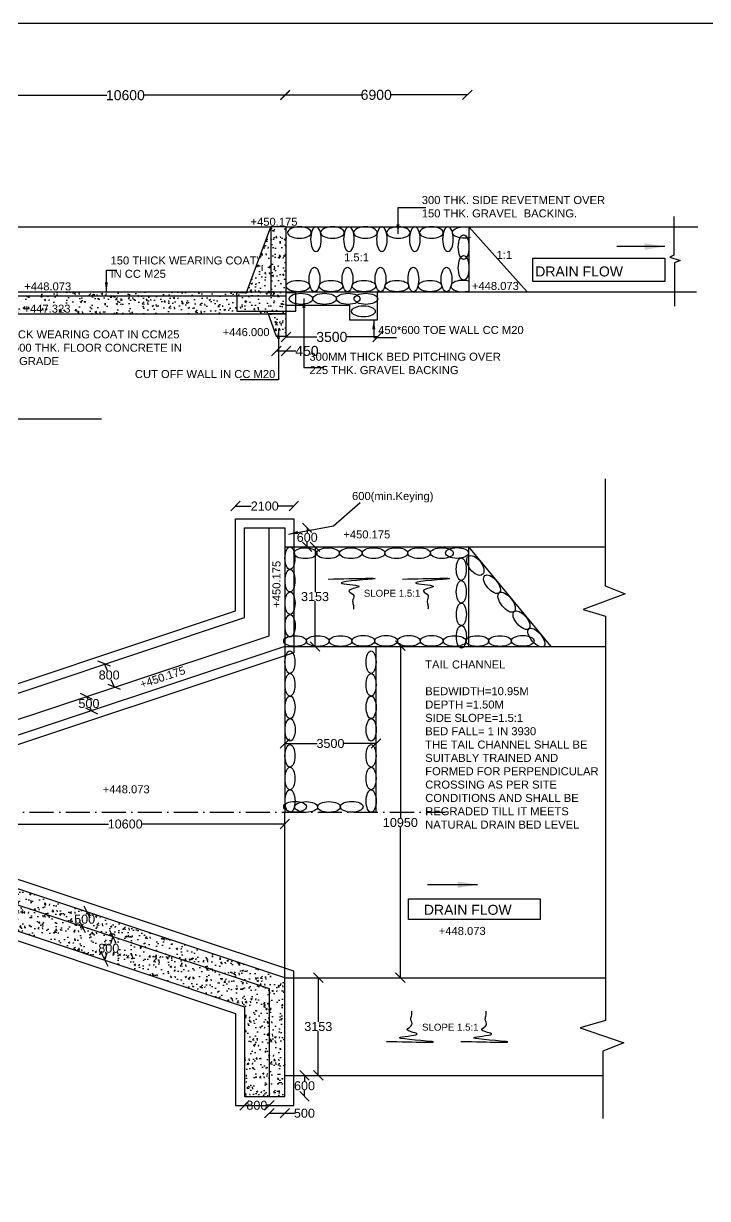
# Model space of a CAD drawing. Header units: millimetres. Extents: x 5124 to 6568637, y 2311 to 91879094.
# Drawn here: x 3760704 to 3767539, y 45943884 to 45955627 of the extents above; entities that cross this region are included whole.
import ezdxf

# ---------------------------------------------------------------- set-up
doc = ezdxf.new("R2010")
doc.units = ezdxf.units.MM
doc.header["$MEASUREMENT"] = 0
doc.linetypes.add('ACAD_ISO10W100', pattern=[18, 12, -3, 0, -3])
for name, color, linetype in [('DIMENSION', 7, 'Continuous'), ('DRAWING', 7, 'Continuous'), ('TEXT', 7, 'Continuous')]:
    doc.layers.add(name, color=color, linetype=linetype)
doc.styles.get("Standard").update_dxf_attribs({"font": 'arial.ttf', "height": 90})
doc.dimstyles.get("Standard").update_dxf_attribs({"dimtxt": 200, "dimasz": 110, "dimexe": 0.18, "dimexo": 0.0625, "dimgap": 0.09, "dimtad": 0, "dimtih": 1, "dimtoh": 1, "dimdec": 0, "dimzin": 0, "dimdsep": 46, "dimtxsty": 'Standard', "dimblk": 'OBLIQUE', "dimcen": 0.09, "dimse1": 1, "dimse2": 1, "dimadec": 0, "dimazin": 0, "dimtfac": 1, "dimtdec": 0, "dimtofl": 0, "dimtmove": 0, "dimatfit": 3, "dimfxl": 1, "dimtolj": 1, "dimtzin": 0, "dimarcsym": 0})
pattern_1 = [(50, (0, 0), (179.31504565, -15.68803375), [18.75, -206.25]), (355, (0, 0), (-34.6878334, 188.0480334), [15, -165]), (100.4514, (14.94, -1.3), (144.6273454, 172.3598855), [15.9350475, -175.285528]), (46.1842, (0, 50), (266.8102622, -41.3797536), [28.125, -309.375]), (96.6356, (22.23, 46.55), (233.6656764, 243.5294677), [23.902572, -262.92825]), (351.1842, (0, 50), (233.6654863, 243.5296502), [22.5, -247.5]), (21, (25, 37.5), (149.22676303, -100.65472267), [18.75, -206.25]), (326, (25, 37.5), (60.828833, 181.28751126), [15, -165]), (71.4514, (37.44, 29.11), (210.05565715, 80.6326242), [15.9350475, -175.285528]), (37.5, (0, 0), (3.03996383, 83.22346346), [0, -163, 0, -167.5, 0, -165.625]), (7.5, (0, 0), (65.76738436, 98.60292797), [0, -95.5, 0, -159.25, 0, -63.125]), (327.5, (-55.75, 0), (133.45560904, -5.63871793), [0, -62.5, 0, -195, 0, -258.75]), (317.5, (-80.75, 0), (145.79654234, 25.02624558), [0, -81.25, 0, -129.5, 0, -183.75])]

# ---------------------------------------------------------------- blocks, each defined once
blk = doc.blocks.new('_Oblique')
at = {"color": 0, "linetype": 'ByBlock', "lineweight": -2}
blk.add_line((-0.5, -0.5), (0.5, 0.5), dxfattribs=at)
blk = doc.blocks.new('*D165')
at = {"layer": 'Defpoints', "color": 0, "linetype": 'Continuous', "transparency": 16777216}
for p in [(3760124, 45954910), (3763319, 45954910), (3763319, 45954910)]:
    blk.add_point(p, dxfattribs=at)
at = {"layer": 'DIMENSION', "color": 0, "linetype": 'Continuous', "lineweight": -2, "transparency": 16777216}
for p, q in [((3760124, 45954910), (3761538, 45954910)), ((3763319, 45954910), (3761905, 45954910))]:
    blk.add_line(p, q, dxfattribs=at)
at = {"layer": 'DIMENSION', "color": 0, "linetype": 'Continuous', "lineweight": -2, "transparency": 16777216, "xscale": 95, "yscale": 95, "zscale": 95, "rotation": 180}
blk.add_blockref('_Oblique', (3760124, 45954910), dxfattribs=at)
at = {"layer": 'DIMENSION', "color": 0, "linetype": 'Continuous', "lineweight": -2, "transparency": 16777216, "xscale": 95, "yscale": 95, "zscale": 95}
blk.add_blockref('_Oblique', (3763319, 45954910), dxfattribs=at)
at = {"layer": 'DIMENSION', "color": 0, "linetype": 'Continuous', "transparency": 16777216, "insert": (3761722, 45954910), "char_height": 100, "attachment_point": 5}
blk.add_mtext('\\A1;10600', dxfattribs=at)
blk = doc.blocks.new('*D166')
at = {"layer": 'Defpoints', "color": 0, "linetype": 'Continuous', "transparency": 16777216}
for p in [(3765139, 45954916.5), (3765139, 45954913.5), (3763319, 45954910)]:
    blk.add_point(p, dxfattribs=at)
at = {"layer": 'DIMENSION', "color": 0, "linetype": 'Continuous', "lineweight": -2, "transparency": 16777216}
for p, q in [((3763319, 45954913.5), (3764079.489809, 45954913.5)), ((3765139, 45954913.5), (3764378.510191, 45954913.5))]:
    blk.add_line(p, q, dxfattribs=at)
at = {"layer": 'DIMENSION', "color": 0, "linetype": 'Continuous', "lineweight": -2, "transparency": 16777216, "xscale": 95, "yscale": 95, "zscale": 95, "rotation": 180}
blk.add_blockref('_Oblique', (3763319, 45954913.5), dxfattribs=at)
at = {"layer": 'DIMENSION', "color": 0, "linetype": 'Continuous', "lineweight": -2, "transparency": 16777216, "xscale": 95, "yscale": 95, "zscale": 95}
blk.add_blockref('_Oblique', (3765139, 45954913.5), dxfattribs=at)
at = {"layer": 'DIMENSION', "color": 0, "linetype": 'Continuous', "transparency": 16777216, "insert": (3764229, 45954913.5), "char_height": 100, "attachment_point": 5}
blk.add_mtext('\\A1;6900', dxfattribs=at)
blk = doc.blocks.new('*D184')
at = {"layer": 'Defpoints', "color": 0, "linetype": 'Continuous', "transparency": 16777216}
for p in [(3763230, 45952502), (3763328, 45952502), (3763328, 45952354)]:
    blk.add_point(p, dxfattribs=at)
at = {"layer": 'DIMENSION', "color": 0, "linetype": 'Continuous', "lineweight": -2, "transparency": 16777216}
for p, q in [((3763230, 45952354), (3763328, 45952354)), ((3763328, 45952354), (3763424, 45952354))]:
    blk.add_line(p, q, dxfattribs=at)
at = {"layer": 'DIMENSION', "color": 0, "linetype": 'Continuous', "lineweight": -2, "transparency": 16777216, "xscale": 95, "yscale": 95, "zscale": 95, "rotation": 180}
blk.add_blockref('_Oblique', (3763230, 45952354), dxfattribs=at)
at = {"layer": 'DIMENSION', "color": 0, "linetype": 'Continuous', "lineweight": -2, "transparency": 16777216, "xscale": 95, "yscale": 95, "zscale": 95}
blk.add_blockref('_Oblique', (3763328, 45952354), dxfattribs=at)
at = {"layer": 'DIMENSION', "color": 0, "linetype": 'Continuous', "transparency": 16777216, "insert": (3763536, 45952354), "char_height": 100, "attachment_point": 5}
blk.add_mtext('\\A1;450', dxfattribs=at)
blk = doc.blocks.new('*D185')
at = {"layer": 'Defpoints', "color": 0, "linetype": 'Continuous', "transparency": 16777216}
for p in [(3764242, 45952664), (3763328, 45952502), (3764242, 45952494)]:
    blk.add_point(p, dxfattribs=at)
at = {"layer": 'DIMENSION', "color": 0, "linetype": 'Continuous', "lineweight": -2, "transparency": 16777216}
for p, q in [((3763328, 45952494), (3763636, 45952494)), ((3764242, 45952494), (3763934, 45952494))]:
    blk.add_line(p, q, dxfattribs=at)
at = {"layer": 'DIMENSION', "color": 0, "linetype": 'Continuous', "lineweight": -2, "transparency": 16777216, "xscale": 95, "yscale": 95, "zscale": 95, "rotation": 180}
blk.add_blockref('_Oblique', (3763328, 45952494), dxfattribs=at)
at = {"layer": 'DIMENSION', "color": 0, "linetype": 'Continuous', "lineweight": -2, "transparency": 16777216, "xscale": 95, "yscale": 95, "zscale": 95}
blk.add_blockref('_Oblique', (3764242, 45952494), dxfattribs=at)
at = {"layer": 'DIMENSION', "color": 0, "linetype": 'Continuous', "transparency": 16777216, "insert": (3763785, 45952494), "char_height": 100, "attachment_point": 5}
blk.add_mtext('\\A1;3500', dxfattribs=at)
blk = doc.blocks.new('*D235')
at = {"layer": 'Defpoints', "color": 0, "linetype": 'Continuous', "transparency": 16777216}
for p in [(3761327, 45946751), (3761339, 45946747), (3761279, 45946607)]:
    blk.add_point(p, dxfattribs=at)
at = {"layer": 'DIMENSION', "color": 0, "linetype": 'Continuous', "lineweight": -2, "transparency": 16777216}
for p, q in [((3761339, 45946747), (3761330, 45946721)), ((3761291, 45946603), (3761300, 45946629))]:
    blk.add_line(p, q, dxfattribs=at)
at = {"layer": 'DIMENSION', "color": 0, "linetype": 'Continuous', "lineweight": -2, "transparency": 16777216, "xscale": 95, "yscale": 95, "zscale": 95}
for p, rotation in [((3761339, 45946747), 71.61350653297579), ((3761291, 45946603), 251.6135065329758)]:
    blk.add_blockref('_Oblique', p, dxfattribs=dict(at, rotation=rotation))
at = {"layer": 'DIMENSION', "color": 0, "linetype": 'Continuous', "transparency": 16777216, "insert": (3761315, 45946675), "char_height": 90, "attachment_point": 5}
blk.add_mtext('\\A1;500', dxfattribs=at)
blk = doc.blocks.new('*D236')
at = {"layer": 'Defpoints', "color": 0, "linetype": 'Continuous', "transparency": 16777216}
for p in [(3761505, 45946532), (3761426, 45946296), (3761517, 45946265)]:
    blk.add_point(p, dxfattribs=at)
at = {"layer": 'DIMENSION', "color": 0, "linetype": 'Continuous', "lineweight": -2, "transparency": 16777216}
for p, q in [((3761596, 45946502), (3761572, 45946430)), ((3761517, 45946265), (3761541, 45946338))]:
    blk.add_line(p, q, dxfattribs=at)
at = {"layer": 'DIMENSION', "color": 0, "linetype": 'Continuous', "lineweight": -2, "transparency": 16777216, "xscale": 95, "yscale": 95, "zscale": 95}
for p, rotation in [((3761596, 45946502), 71.53005070517976), ((3761517, 45946265), 251.5300507051797)]:
    blk.add_blockref('_Oblique', p, dxfattribs=dict(at, rotation=rotation))
at = {"layer": 'DIMENSION', "color": 0, "linetype": 'Continuous', "transparency": 16777216, "insert": (3761556, 45946384), "char_height": 90, "attachment_point": 5}
blk.add_mtext('\\A1;800', dxfattribs=at)
blk = doc.blocks.new('*D237')
at = {"layer": 'Defpoints', "color": 0, "linetype": 'Continuous', "transparency": 16777216}
for p in [(3763316, 45945114), (3763512, 45945114), (3763316, 45944905)]:
    blk.add_point(p, dxfattribs=at)
at = {"layer": 'DIMENSION', "color": 0, "linetype": 'Continuous', "lineweight": -2, "transparency": 16777216}
for p, q in [((3763512, 45945114), (3763512, 45945056)), ((3763512, 45944905), (3763512, 45944963))]:
    blk.add_line(p, q, dxfattribs=at)
at = {"layer": 'DIMENSION', "color": 0, "linetype": 'Continuous', "lineweight": -2, "transparency": 16777216, "xscale": 95, "yscale": 95, "zscale": 95}
for p, rotation in [((3763512, 45945114), 90), ((3763512, 45944905), 270)]:
    blk.add_blockref('_Oblique', p, dxfattribs=dict(at, rotation=rotation))
at = {"layer": 'DIMENSION', "color": 0, "linetype": 'Continuous', "transparency": 16777216, "insert": (3763512, 45945010), "char_height": 90, "attachment_point": 5}
blk.add_mtext('\\A1;600', dxfattribs=at)
blk = doc.blocks.new('*D238')
at = {"layer": 'Defpoints', "color": 0, "linetype": 'Continuous', "transparency": 16777216}
for p in [(3762913, 45944905), (3763160, 45944905), (3763160, 45944815)]:
    blk.add_point(p, dxfattribs=at)
at = {"layer": 'DIMENSION', "color": 0, "linetype": 'Continuous', "lineweight": -2, "transparency": 16777216}
for p, q in [((3762913, 45944815), (3762937, 45944815)), ((3763160, 45944815), (3763136, 45944815))]:
    blk.add_line(p, q, dxfattribs=at)
at = {"layer": 'DIMENSION', "color": 0, "linetype": 'Continuous', "lineweight": -2, "transparency": 16777216, "xscale": 95, "yscale": 95, "zscale": 95, "rotation": 180}
blk.add_blockref('_Oblique', (3762913, 45944815), dxfattribs=at)
at = {"layer": 'DIMENSION', "color": 0, "linetype": 'Continuous', "lineweight": -2, "transparency": 16777216, "xscale": 95, "yscale": 95, "zscale": 95}
blk.add_blockref('_Oblique', (3763160, 45944815), dxfattribs=at)
at = {"layer": 'DIMENSION', "color": 0, "linetype": 'Continuous', "transparency": 16777216, "insert": (3763036, 45944815), "char_height": 90, "attachment_point": 5}
blk.add_mtext('\\A1;800', dxfattribs=at)
blk = doc.blocks.new('*D239')
at = {"layer": 'Defpoints', "color": 0, "linetype": 'Continuous', "transparency": 16777216}
for p in [(3763160, 45944905), (3763316, 45944905), (3763316, 45944736)]:
    blk.add_point(p, dxfattribs=at)
at = {"layer": 'DIMENSION', "color": 0, "linetype": 'Continuous', "lineweight": -2, "transparency": 16777216}
for p, q in [((3763160, 45944736), (3763316, 45944736)), ((3763316, 45944736), (3763412, 45944736))]:
    blk.add_line(p, q, dxfattribs=at)
at = {"layer": 'DIMENSION', "color": 0, "linetype": 'Continuous', "lineweight": -2, "transparency": 16777216, "xscale": 95, "yscale": 95, "zscale": 95, "rotation": 180}
blk.add_blockref('_Oblique', (3763160, 45944736), dxfattribs=at)
at = {"layer": 'DIMENSION', "color": 0, "linetype": 'Continuous', "lineweight": -2, "transparency": 16777216, "xscale": 95, "yscale": 95, "zscale": 95}
blk.add_blockref('_Oblique', (3763316, 45944736), dxfattribs=at)
at = {"layer": 'DIMENSION', "color": 0, "linetype": 'Continuous', "transparency": 16777216, "insert": (3763511, 45944736), "char_height": 90, "attachment_point": 5}
blk.add_mtext('\\A1;500', dxfattribs=at)
blk = doc.blocks.new('*D240')
at = {"layer": 'Defpoints', "color": 0, "linetype": 'Continuous', "transparency": 16777216}
for p in [(3763650, 45946090), (3763650, 45946090), (3763650, 45945114)]:
    blk.add_point(p, dxfattribs=at)
at = {"layer": 'DIMENSION', "color": 0, "linetype": 'Continuous', "lineweight": -2, "transparency": 16777216}
for p, q in [((3763650, 45946090), (3763650, 45945648)), ((3763650, 45945114), (3763650, 45945556))]:
    blk.add_line(p, q, dxfattribs=at)
at = {"layer": 'DIMENSION', "color": 0, "linetype": 'Continuous', "lineweight": -2, "transparency": 16777216, "xscale": 95, "yscale": 95, "zscale": 95}
for p, rotation in [((3763650, 45946090), 90), ((3763650, 45945114), 270)]:
    blk.add_blockref('_Oblique', p, dxfattribs=dict(at, rotation=rotation))
at = {"layer": 'DIMENSION', "color": 0, "linetype": 'Continuous', "transparency": 16777216, "insert": (3763650, 45945602), "char_height": 90, "attachment_point": 5}
blk.add_mtext('\\A1;3153', dxfattribs=at)
blk = doc.blocks.new('*D241')
at = {"layer": 'Defpoints', "color": 0, "linetype": 'Continuous', "transparency": 16777216}
for p in [(3760123, 45947626), (3763316, 45947626), (3763316, 45947626)]:
    blk.add_point(p, dxfattribs=at)
at = {"layer": 'DIMENSION', "color": 0, "linetype": 'Continuous', "lineweight": -2, "transparency": 16777216}
for p, q in [((3760123, 45947626), (3761555, 45947626)), ((3763316, 45947626), (3761885, 45947626))]:
    blk.add_line(p, q, dxfattribs=at)
at = {"layer": 'DIMENSION', "color": 0, "linetype": 'Continuous', "lineweight": -2, "transparency": 16777216, "xscale": 95, "yscale": 95, "zscale": 95, "rotation": 180}
blk.add_blockref('_Oblique', (3760123, 45947626), dxfattribs=at)
at = {"layer": 'DIMENSION', "color": 0, "linetype": 'Continuous', "lineweight": -2, "transparency": 16777216, "xscale": 95, "yscale": 95, "zscale": 95}
blk.add_blockref('_Oblique', (3763316, 45947626), dxfattribs=at)
at = {"layer": 'DIMENSION', "color": 0, "linetype": 'Continuous', "transparency": 16777216, "insert": (3761720, 45947626), "char_height": 90, "attachment_point": 5}
blk.add_mtext('\\A1;10600', dxfattribs=at)
blk = doc.blocks.new('*D242')
at = {"layer": 'Defpoints', "color": 0, "linetype": 'Continuous', "transparency": 16777216}
for p in [(3761335, 45948902), (3761335, 45948902), (3761382, 45948759)]:
    blk.add_point(p, dxfattribs=at)
at = {"layer": 'DIMENSION', "color": 0, "linetype": 'Continuous', "lineweight": -2, "transparency": 16777216}
for p, q in [((3761335, 45948902), (3761343, 45948876)), ((3761382, 45948759), (3761374, 45948784))]:
    blk.add_line(p, q, dxfattribs=at)
at = {"layer": 'DIMENSION', "color": 0, "linetype": 'Continuous', "lineweight": -2, "transparency": 16777216, "xscale": 95, "yscale": 95, "zscale": 95}
for p, rotation in [((3761335, 45948902), 108.3632992818251), ((3761382, 45948759), 288.3632992818251)]:
    blk.add_blockref('_Oblique', p, dxfattribs=dict(at, rotation=rotation))
at = {"layer": 'DIMENSION', "color": 0, "linetype": 'Continuous', "transparency": 16777216, "insert": (3761358, 45948830), "char_height": 90, "attachment_point": 5}
blk.add_mtext('\\A1;500', dxfattribs=at)
blk = doc.blocks.new('*D243')
at = {"layer": 'Defpoints', "color": 0, "linetype": 'Continuous', "transparency": 16777216}
for p in [(3761440, 45949200), (3761540, 45948970), (3761609, 45949000)]:
    blk.add_point(p, dxfattribs=at)
at = {"layer": 'DIMENSION', "color": 0, "linetype": 'Continuous', "lineweight": -2, "transparency": 16777216}
for p, q in [((3761510, 45949230), (3761540, 45949161)), ((3761609, 45949000), (3761580, 45949069))]:
    blk.add_line(p, q, dxfattribs=at)
at = {"layer": 'DIMENSION', "color": 0, "linetype": 'Continuous', "lineweight": -2, "transparency": 16777216, "xscale": 95, "yscale": 95, "zscale": 95}
for p, rotation in [((3761510, 45949230), 113.340091775421), ((3761609, 45949000), 293.3400917754209)]:
    blk.add_blockref('_Oblique', p, dxfattribs=dict(at, rotation=rotation))
at = {"layer": 'DIMENSION', "color": 0, "linetype": 'Continuous', "transparency": 16777216, "insert": (3761560, 45949115), "char_height": 90, "attachment_point": 5}
blk.add_mtext('\\A1;800', dxfattribs=at)
blk = doc.blocks.new('*D244')
at = {"layer": 'Defpoints', "color": 0, "linetype": 'Continuous', "transparency": 16777216}
for p in [(3763406, 45950804), (3762823, 45950676), (3763406, 45950676)]:
    blk.add_point(p, dxfattribs=at)
at = {"layer": 'DIMENSION', "color": 0, "linetype": 'Continuous', "lineweight": -2, "transparency": 16777216}
for p, q in [((3762823, 45950804), (3762980, 45950804)), ((3763406, 45950804), (3763250, 45950804))]:
    blk.add_line(p, q, dxfattribs=at)
at = {"layer": 'DIMENSION', "color": 0, "linetype": 'Continuous', "lineweight": -2, "transparency": 16777216, "xscale": 95, "yscale": 95, "zscale": 95, "rotation": 180}
blk.add_blockref('_Oblique', (3762823, 45950804), dxfattribs=at)
at = {"layer": 'DIMENSION', "color": 0, "linetype": 'Continuous', "lineweight": -2, "transparency": 16777216, "xscale": 95, "yscale": 95, "zscale": 95}
blk.add_blockref('_Oblique', (3763406, 45950804), dxfattribs=at)
at = {"layer": 'DIMENSION', "color": 0, "linetype": 'Continuous', "transparency": 16777216, "insert": (3763115, 45950804), "char_height": 90, "attachment_point": 5}
blk.add_mtext('\\A1;2100', dxfattribs=at)
blk = doc.blocks.new('*D245')
at = {"layer": 'Defpoints', "color": 0, "linetype": 'Continuous', "transparency": 16777216}
for p in [(3763316, 45950586), (3763316, 45950396), (3763539, 45950396)]:
    blk.add_point(p, dxfattribs=at)
at = {"layer": 'DIMENSION', "color": 0, "linetype": 'Continuous', "lineweight": -2, "transparency": 16777216}
for p, q in [((3763539, 45950586), (3763539, 45950537)), ((3763539, 45950396), (3763539, 45950445))]:
    blk.add_line(p, q, dxfattribs=at)
at = {"layer": 'DIMENSION', "color": 0, "linetype": 'Continuous', "lineweight": -2, "transparency": 16777216, "xscale": 95, "yscale": 95, "zscale": 95}
for p, rotation in [((3763539, 45950586), 90), ((3763539, 45950396), 270)]:
    blk.add_blockref('_Oblique', p, dxfattribs=dict(at, rotation=rotation))
at = {"layer": 'DIMENSION', "color": 0, "linetype": 'Continuous', "transparency": 16777216, "insert": (3763539, 45950491), "char_height": 90, "attachment_point": 5}
blk.add_mtext('\\A1;600', dxfattribs=at)
blk = doc.blocks.new('*D246')
at = {"layer": 'Defpoints', "color": 0, "linetype": 'Continuous', "transparency": 16777216}
for p in [(3763316.5, 45948431), (3764226.5, 45948431), (3764226.5, 45948431)]:
    blk.add_point(p, dxfattribs=at)
at = {"layer": 'DIMENSION', "color": 0, "linetype": 'Continuous', "lineweight": -2, "transparency": 16777216}
for p, q in [((3763316.5, 45948431), (3763637.20809, 45948431)), ((3764226.5, 45948431), (3763905.79191, 45948431))]:
    blk.add_line(p, q, dxfattribs=at)
at = {"layer": 'DIMENSION', "color": 0, "linetype": 'Continuous', "lineweight": -2, "transparency": 16777216, "xscale": 95, "yscale": 95, "zscale": 95, "rotation": 180}
blk.add_blockref('_Oblique', (3763316.5, 45948431), dxfattribs=at)
at = {"layer": 'DIMENSION', "color": 0, "linetype": 'Continuous', "lineweight": -2, "transparency": 16777216, "xscale": 95, "yscale": 95, "zscale": 95}
blk.add_blockref('_Oblique', (3764226.5, 45948431), dxfattribs=at)
at = {"layer": 'DIMENSION', "color": 0, "linetype": 'Continuous', "transparency": 16777216, "insert": (3763771.5, 45948431), "char_height": 90, "attachment_point": 5}
blk.add_mtext('\\A1;3500', dxfattribs=at)
blk = doc.blocks.new('*D247')
at = {"layer": 'Defpoints', "color": 0, "linetype": 'Continuous', "transparency": 16777216}
for p in [(3763620, 45950396), (3763617, 45949401), (3763620, 45949401)]:
    blk.add_point(p, dxfattribs=at)
at = {"layer": 'DIMENSION', "color": 0, "linetype": 'Continuous', "lineweight": -2, "transparency": 16777216}
for p, q in [((3763617, 45950396), (3763617, 45949945)), ((3763617, 45949401), (3763617, 45949853))]:
    blk.add_line(p, q, dxfattribs=at)
at = {"layer": 'DIMENSION', "color": 0, "linetype": 'Continuous', "lineweight": -2, "transparency": 16777216, "xscale": 95, "yscale": 95, "zscale": 95}
for p, rotation in [((3763617, 45950396), 90), ((3763617, 45949401), 270)]:
    blk.add_blockref('_Oblique', p, dxfattribs=dict(at, rotation=rotation))
at = {"layer": 'DIMENSION', "color": 0, "linetype": 'Continuous', "transparency": 16777216, "insert": (3763617, 45949899), "char_height": 90, "attachment_point": 5}
blk.add_mtext('\\A1;3153', dxfattribs=at)
blk = doc.blocks.new('*D248')
at = {"layer": 'Defpoints', "color": 0, "linetype": 'Continuous', "transparency": 16777216}
for p in [(3764501, 45949409), (3764470, 45946090), (3764501, 45946090)]:
    blk.add_point(p, dxfattribs=at)
at = {"layer": 'DIMENSION', "color": 0, "linetype": 'Continuous', "lineweight": -2, "transparency": 16777216}
for p, q in [((3764470, 45949409), (3764470, 45947687)), ((3764470, 45946090), (3764470, 45947595))]:
    blk.add_line(p, q, dxfattribs=at)
at = {"layer": 'DIMENSION', "color": 0, "linetype": 'Continuous', "lineweight": -2, "transparency": 16777216, "xscale": 95, "yscale": 95, "zscale": 95}
for p, rotation in [((3764470, 45949409), 90), ((3764470, 45946090), 270)]:
    blk.add_blockref('_Oblique', p, dxfattribs=dict(at, rotation=rotation))
at = {"layer": 'DIMENSION', "color": 0, "linetype": 'Continuous', "transparency": 16777216, "insert": (3764470, 45947641), "char_height": 90, "attachment_point": 5}
blk.add_mtext('\\A1;10950', dxfattribs=at)

msp = doc.modelspace()

# ---------------------------------------------------------------- hatches: boundary and pattern name
at = {"layer": 'DRAWING', "linetype": 'Continuous'}
h = msp.add_hatch(dxfattribs=at)
h.set_pattern_fill('AR-CONC', color=256, scale=25, style=0)
h.set_pattern_definition(pattern_1)
h.paths.add_polyline_path([(3763328.5, 45952905), (3762834.5, 45952905), (3762834.5, 45952753), (3763328.5, 45952753)])
h.paths.add_polyline_path([(3763328.5, 45952726.5), (3763150, 45952726.5), (3763229.5, 45952502), (3763328.5, 45952502)])
h.paths.add_polyline_path([(3763176.5, 45953594.5), (3762936, 45952946), (3763176.5, 45952946), (3763176.5, 45952956)])
h.paths.add_polyline_path([(3763328.5, 45953594.5), (3763176.5, 45953594.5), (3763176.5, 45952956), (3763176.5, 45952946), (3763328.5, 45952946)])
h.paths.add_polyline_path([(3763176.5, 45952946), (3762936, 45952946), (3762933, 45952938), (3762834.5, 45952938), (3762834.5, 45952913), (3762834.5, 45952905), (3763176.5, 45952905)])
h.paths.add_polyline_path([(3763328.5, 45952946), (3763176.5, 45952946), (3763176.5, 45952905), (3763328.5, 45952905)])
h = msp.add_hatch(dxfattribs=at)
h.set_pattern_fill('AR-CONC', color=256, scale=25, style=0)
h.set_pattern_definition(pattern_1)
h.paths.add_polyline_path([(3762834.5, 45952938), (3762933, 45952938), (3762936, 45952946), (3760136.5, 45952946), (3760136.5, 45952905), (3762834.5, 45952905), (3762834.5, 45952913)])
h = msp.add_hatch(dxfattribs=at)
h.set_pattern_fill('AR-CONC', color=256, scale=25, style=0)
h.set_pattern_definition(pattern_1)
h.paths.add_polyline_path([(3762834.5, 45952905), (3760136.5, 45952905), (3760136.5, 45952827.5), (3760136.5, 45952726.5), (3763328.5, 45952726.5), (3763328.5, 45952753), (3762834.5, 45952753)])
h = msp.add_hatch(dxfattribs=at)
h.set_pattern_fill('AR-CONC', color=256, scale=25, style=0)
h.set_pattern_definition([(50, (-42341.5, 289.44), (179.31504565, -15.68803375), [18.75, -206.25]), (355, (-42341.5, 289.44), (-34.6878334, 188.0480334), [15, -165]), (100.4514, (-42326.56, 288.13), (144.6273454, 172.3598855), [15.9350475, -175.285528]), (46.1842, (-42341.5, 339.44), (266.8102622, -41.3797536), [28.125, -309.375]), (96.6356, (-42319.27, 336), (233.6656764, 243.5294677), [23.902572, -262.92825]), (351.1842, (-42341.5, 339.44), (233.6654863, 243.5296502), [22.5, -247.5]), (21, (-42316.5, 326.94), (149.22676303, -100.65472267), [18.75, -206.25]), (326, (-42316.5, 326.94), (60.828833, 181.28751126), [15, -165]), (71.4514, (-42304.06, 318.55), (210.05565715, 80.6326242), [15.9350475, -175.285528]), (37.5, (-42341.5, 289.44), (3.03996383, 83.22346346), [0, -163, 0, -167.5, 0, -165.625]), (7.5, (-42341.5, 289.44), (65.76738436, 98.60292797), [0, -95.5, 0, -159.25, 0, -63.125]), (327.5, (-42397.25, 289.44), (133.45560904, -5.63871793), [0, -62.5, 0, -195, 0, -258.75]), (317.5, (-42422.25, 289.44), (145.79654234, 25.02624558), [0, -81.25, 0, -129.5, 0, -183.75])])
h.paths.add_polyline_path([(3760123, 45946991), (3760123, 45946731), (3762913, 45945799.1), (3762913, 45944904.6), (3763159.5, 45944904.6), (3763159.5, 45945983.1)])
h.paths.add_polyline_path([(3760123, 45947151.1), (3760123, 45947017.6), (3760123, 45946991), (3763159.5, 45945983.1), (3763159.5, 45944904.6), (3763316.5, 45944904.6), (3763316.5, 45946089.6)])

# ---------------------------------------------------------------- linework, layer by layer
for p, q in [((3763328.5, 45953594.5), (3763176.5, 45953594.5)), ((3763176.5, 45953594.5), (3763176.5, 45952946)), ((3763328.5, 45952726.5), (3763328.5, 45953594.5)), ((3763176.5, 45952956), (3763176.5, 45952905)), ((3763424, 45952934.5), (3763328.5, 45952934.5)), ((3763424, 45952753), (3763424, 45952934.5)), ((3762834.5, 45952913), (3762834.5, 45952753)), ((3760136.5, 45952726.5), (3763328.5, 45952726.5)), ((3762834.5, 45952753), (3763424, 45952753))]:
    msp.add_line(p, q, dxfattribs=at)
for points in [[(3774092, 45955627), (3738648, 45955627), (3738648, 45930809.5), (3774092, 45930809.5)], [(3765795, 45953282), (3767112.5, 45953282), (3767112.5, 45953050), (3765795, 45953050)], [(3763328.5, 45952726.5), (3763150, 45952726.5), (3763229.5, 45952502), (3763328.5, 45952502)], [(3764550.5, 45946879.5), (3765866.5, 45946879.5), (3765866.5, 45946671), (3764550.5, 45946671)]]:
    msp.add_lwpolyline(points, close=True, dxfattribs=at)
for points in [[(3767204.5, 45953699.5), (3767204.5, 45953312.5), (3767162, 45953293), (3767265.5, 45953259.5), (3767209.5, 45953235), (3767209.5, 45952803)], [(3759982.5, 45953594.5), (3763176.5, 45953594.5)], [(3762834.5, 45952913), (3762834.5, 45952938), (3762933, 45952938), (3763176.5, 45953594.5)], [(3763328.5, 45953594.5), (3765155.5, 45953594.5), (3765155.5, 45952946)], [(3765110, 45953594.5), (3767441.5, 45953594.5)], [(3765155.5, 45953594.5), (3765738, 45952946)], [(3743552, 45952946), (3763176.5, 45952946)], [(3763176.5, 45952946), (3767430.5, 45952946)], [(3763328.5, 45952811), (3763961.5, 45952811), (3763961.5, 45952664.5), (3764242, 45952664.5), (3764242, 45952946)], [(3760136.5, 45952905), (3763328.5, 45952905)], [(3743856.5, 45951690.4), (3747554.5, 45951690.4), (3747641.5, 45951477.9), (3747792.5, 45951897.4), (3747861.5, 45951691.4), (3749237.5, 45951691.4), (3749311, 45951473.4), (3749461.5, 45951897.9), (3749531.5, 45951689.4), (3751594.5, 45951689.4), (3751662.5, 45951471.4), (3751818.5, 45951890.9), (3751897.5, 45951682.4), (3756823.5, 45951682.4), (3756899, 45951470.9), (3757049.5, 45951889.4), (3757139, 45951676.9), (3761483, 45951676.9)], [(3766517.5, 45951074.9), (3766517.5, 45950007.4), (3766716.5, 45949926.9), (3766296.5, 45949771.9), (3766519.5, 45949702.4), (3766519.5, 45945661.9), (3766266, 45945588.9), (3766704.5, 45945438.4), (3766494.5, 45945356.9), (3766494.5, 45944683.9)], [(3759631.5, 45948432.4), (3759631.5, 45948690.8), (3762823, 45949756.8), (3762823, 45950676.4), (3763406.5, 45950676.4), (3763406.5, 45949336.5), (3760151.4, 45948254.5)], [(3759721.5, 45948432.4), (3759721.5, 45948625.9), (3762913, 45949691.9), (3762913, 45950586.4), (3763316.5, 45950586.4), (3763316.5, 45949401.4), (3760123, 45948339.9)], [(3759919.5, 45948432.4), (3763159.5, 45949507.9), (3763159.5, 45950586.4)], [(3763316.5, 45950396.4), (3766513, 45950396.4)], [(3765150, 45950396.4), (3765975, 45949401.4)], [(3765150, 45950396.4), (3765150, 45949401.4)], [(3763316.5, 45949401.4), (3766519.5, 45949401.4)], [(3763316.5, 45949401.4), (3763316.5, 45947745.5)], [(3764226.5, 45949401.4), (3764226.5, 45947744.9)], [(3763316.5, 45946089.6), (3763316.5, 45947745.5)], [(3759631.5, 45947058.6), (3759631.5, 45946800.2), (3762823, 45945734.2), (3762823, 45944814.6), (3763406.5, 45944814.6), (3763406.5, 45946154.5), (3760123, 45947245.9)], [(3759721.5, 45947058.6), (3759721.5, 45946865.1), (3762913, 45945799.1), (3762913, 45944904.6), (3763316.5, 45944904.6), (3763316.5, 45946089.6), (3760123, 45947151.1)], [(3759919.5, 45947058.6), (3763159.5, 45945983.1), (3763159.5, 45944904.6)], [(3763316.5, 45946089.6), (3766519.5, 45946089.6)], [(3763316.5, 45945114.5), (3766494.5, 45945114.5)]]:
    msp.add_lwpolyline(points, dxfattribs=at)
at = {"layer": 'DRAWING', "linetype": 'ACAD_ISO10W100', "ltscale": 20}
msp.add_lwpolyline([(3741320, 45947745.5), (3764918, 45947745.5)], dxfattribs=at)
at = {"layer": 'DRAWING', "linetype": 'Continuous', "extrusion": (0, 0, -1)}
for centre, major_axis, ratio in [((3763461.5, 45953537.5), (-118.5, 0), 0.4810127), ((3763626.5, 45953471.2), (0, 123.2), 0.4320487), ((3763791.5, 45953537.5), (-118.5, 0), 0.4810127), ((3763956.5, 45953471.2), (0, 123.2), 0.4320487), ((3764120.5, 45953537.5), (-118.5, 0), 0.4810127), ((3764285.5, 45953471.2), (0, 123.2), 0.4320487), ((3764449.5, 45953537.5), (-118.5, 0), 0.4810127), ((3764614.5, 45953471.2), (0, 123.2), 0.4320487), ((3764780.5, 45953537.5), (-118.5, 0), 0.4810127), ((3764945.5, 45953471.2), (0, 123.2), 0.4320487)]:
    msp.add_ellipse(centre, major_axis=major_axis, ratio=ratio, dxfattribs=at)
msp.add_ellipse((3765108, 45953537.5), major_axis=(-118.5, 0), ratio=0.4810127, start_param=4.1617795, end_param=8.4045911, dxfattribs=at)
at = {"layer": 'DRAWING', "linetype": 'Continuous'}
for centre, major_axis, ratio in [((3765102.2, 45953392), (0, -123.2), 0.4320487), ((3765102.2, 45953185), (0, -123.2), 0.4320487), ((3763612, 45953069.2), (0, -123.2), 0.4320487), ((3763942, 45953069.2), (0, -123.2), 0.4320487), ((3764271, 45953069.2), (0, -123.2), 0.4320487), ((3764600, 45953069.2), (0, -123.2), 0.4320487), ((3764931, 45953069.2), (0, -123.2), 0.4320487), ((3763447, 45953003), (-118.5, 0), 0.4810127), ((3763777, 45953003), (-118.5, 0), 0.4810127), ((3764106, 45953003), (-118.5, 0), 0.4810127), ((3764435, 45953003), (-118.5, 0), 0.4810127), ((3764766, 45953003), (-118.5, 0), 0.4810127), ((3763476.5, 45952875.5), (-118, 0), 0.470339), ((3763712.5, 45952875.5), (-118, 0), 0.470339), ((3763948.5, 45952875.5), (-118, 0), 0.470339), ((3764125.5, 45952875.5), (-118, 0), 0.470339), ((3764101, 45952750.5), (-118, 0), 0.470339), ((3763366.5, 45950283.7), (0, 112.8), 0.4412417), ((3763520.7, 45950332.9), (-114.2, 0), 0.4704595), ((3763747.5, 45950332.9), (-114.2, 0), 0.4704595), ((3763975, 45950332.9), (-114.2, 0), 0.4704595), ((3764202, 45950334.2), (-114.2, 0), 0.4704595), ((3764430.5, 45950334.2), (-114.2, 0), 0.4704595), ((3764657.2, 45950334.2), (-114.2, 0), 0.4704595), ((3764884.7, 45950334.2), (-114.2, 0), 0.4704595), ((3765035.8, 45950335.4), (-114.2, 0), 0.4704595), ((3765078.3, 45950172.8), (0, 112.8), 0.4412417), ((3765219.2, 45950210.2), (-69.2, 91.7), 0.5476906), ((3763367.1, 45950058.2), (0, 112.8), 0.4412417), ((3765386, 45950022.9), (-72.5, 86), 0.4916461), ((3765078.9, 45949947.3), (0, 112.8), 0.4412417), ((3763367.8, 45949832.7), (0, 112.8), 0.4412417), ((3765532.2, 45949842.9), (-73.8, 94), 0.4820089), ((3765079.6, 45949721.8), (0, 112.8), 0.4412417), ((3765680.5, 45949663.2), (-74.5, 85.8), 0.4791022), ((3763368.4, 45949607.2), (0, 112.8), 0.4412417), ((3765080.2, 45949496.3), (0, 112.8), 0.4412417), ((3765829, 45949489.4), (-74, 88), 0.4594157), ((3763418.2, 45949455), (-114.2, 0), 0.4704595), ((3763644.9, 45949455), (-114.2, 0), 0.4704595), ((3763872.4, 45949455), (-114.2, 0), 0.4704595), ((3764099.4, 45949456.3), (-114.2, 0), 0.4704595), ((3764327.9, 45949456.3), (-114.2, 0), 0.4704595), ((3764554.7, 45949456.3), (-114.2, 0), 0.4704595), ((3764782.2, 45949456.3), (-114.2, 0), 0.4704595), ((3765011.7, 45949455), (-114.2, 0), 0.4704595), ((3765238.4, 45949455), (-114.2, 0), 0.4704595), ((3765465.9, 45949455), (-114.2, 0), 0.4704595), ((3765692.9, 45949456.3), (-114.2, 0), 0.4704595), ((3763366.5, 45949243.7), (0, 112.8), 0.4412417), ((3764176.8, 45949243.7), (0, 112.8), 0.4412417), ((3763367.1, 45949018.2), (0, 112.8), 0.4412417), ((3764177.4, 45949018.2), (0, 112.8), 0.4412417), ((3763367.8, 45948792.7), (0, 112.8), 0.4412417), ((3764178, 45948792.7), (0, 112.8), 0.4412417), ((3763368.4, 45948567.2), (0, 112.8), 0.4412417), ((3764178.6, 45948567.2), (0, 112.8), 0.4412417), ((3763366.5, 45948307.2), (0, 112.8), 0.4412417), ((3764176.8, 45948307.2), (0, 112.8), 0.4412417), ((3763367.1, 45948081.7), (0, 112.8), 0.4412417), ((3764177.4, 45948081.7), (0, 112.8), 0.4412417), ((3763367.8, 45947856.2), (0, 112.8), 0.4412417), ((3764178, 45947856.2), (0, 112.8), 0.4412417), ((3763418.2, 45947799.1), (-114.2, 0), 0.4704595), ((3763528.9, 45947796.6), (-114.2, 0), 0.4704595), ((3763756.4, 45947796.6), (-114.2, 0), 0.4704595), ((3763984, 45947798.7), (-114.2, 0), 0.4704595)]:
    msp.add_ellipse(centre, major_axis=major_axis, ratio=ratio, dxfattribs=at)
msp.add_ellipse((3765093.5, 45953003), major_axis=(-118.5, 0), ratio=0.4810127, start_param=4.1617795, end_param=8.4045911, dxfattribs=at)
at = {"layer": 'DRAWING'}
for points in [[(3763748, 45950074.9), (3764187, 45950074.9), (3763890.1, 45950031.8), (3764053.7, 45949997.4), (3763956.7, 45949954.5), (3764004.1, 45949909.2), (3763993.2, 45949853.5), (3764002, 45949810.3), (3764002, 45949773.5)], [(3764491.9, 45950074.9), (3764930.9, 45950074.9), (3764633.9, 45950031.8), (3764797.6, 45949997.4), (3764700.6, 45949954.5), (3764748, 45949909.2), (3764737.1, 45949853.5), (3764745.9, 45949810.3), (3764745.9, 45949773.5)], [(3764330, 45945453.6), (3764768.9, 45945453.6), (3764472, 45945496.7), (3764635.7, 45945531.1), (3764538.7, 45945574), (3764586.1, 45945619.3), (3764575.2, 45945675.1), (3764584, 45945718.2), (3764584, 45945755)], [(3765073.8, 45945453.6), (3765512.8, 45945453.6), (3765215.9, 45945496.7), (3765379.6, 45945531.1), (3765282.5, 45945574), (3765330, 45945619.3), (3765319.1, 45945675.1), (3765327.8, 45945718.2), (3765327.8, 45945755)]]:
    msp.add_spline(points, degree=3, dxfattribs=at)

# ---------------------------------------------------------------- texts
at = {"layer": 'TEXT'}
for s, height, p in [('DRAIN FLOW', 100, (3765817.8, 45953099)), ('SLOPE 1.5:1', 69.298, (3764104.6, 45949897.9)), ('DRAIN FLOW', 100, (3764705, 45946719.2)), ('SLOPE 1.5:1', 69.298, (3764686.5, 45945561.2))]:
    msp.add_text(s, height=height, dxfattribs=at).set_placement(p)
at = {"layer": 'TEXT', "linetype": 'Continuous', "char_height": 80, "attachment_point": 1}
for s, insert, width in [('300 THK. SIDE REVETMENT OVER 150 THK. GRAVEL  BACKING.', (3764684, 45953902.5), 1986.678), (' +450.175', (3762941.5, 45953685.6), 496.625), ("150 THICK WEARING COAT'\\PIN CC M25", (3761573.8, 45953298.7), 1476.216), ('1.5:1', (3763907.5, 45953330.1), 496.625), ('1:1', (3765431, 45953354.6), 496.625), (' +448.073', (3760680.6, 45953039.5), 1496.851), (' +448.073', (3765154, 45953044.2), 496.625), (' +447.323', (3760673, 45952816.6), 1496.851), (' +446.000', (3762663, 45952582.6), 1496.851), ('450*600 TOE WALL CC M20', (3764248.6, 45952603.7), 1448.986), ('150 THICK WEARING COAT IN CCM25\\POVER 600 THK. FLOOR CONCRETE IN CCM20 GRADE', (3760250.5, 45952560), 2090.43), ('300MM THICK BED PITCHING OVER\\P225 THK. GRAVEL BACKING', (3763561.7, 45952336.6), 1912.014), ('CUT OFF WALL IN CC M20', (3761817, 45952163.6), 1398.781), ('600(min.Keying)', (3763987, 45950944.6), 810.514), ('+450.175', (3763900.1, 45950560.8), 464.702), ('TAIL CHANNEL \\P\\PBEDWIDTH=10.95M \\PDEPTH =1.50M \\PSIDE SLOPE=1.5:1 \\PBED FALL= 1 IN 3930 \\PTHE TAIL CHANNEL SHALL BE SUITABLY TRAINED AND FORMED FOR PERPENDICULAR CROSSING AS PER SITE CONDITIONS AND SHALL BE REGRADED TILL IT MEETS NATURAL DRAIN BED LEVEL ', (3764718.5, 45949260.8), 1798.085), ('+448.073', (3761495.9, 45948013.6), 464.975), ('+448.073', (3764853.6, 45946597.8), 464.975)]:
    msp.add_mtext(s, dxfattribs=dict(at, insert=insert, width=width))
for insert, width, rotation in [((3763192.1, 45949788.1), 464.702, 90), ((3761858.8, 45949057.3), 464.975, 18.45092)]:
    msp.add_mtext('+450.175', dxfattribs=dict(at, insert=insert, width=width, rotation=rotation))

# ---------------------------------------------------------------- dimensions: what is measured, and where the dimension line sits
at = {"layer": 'DIMENSION', "linetype": 'Continuous'}
for base, p1, p2, text, picture, middle in [((3763319, 45954910), (3760124.5, 45954910), (3763319, 45954910), '10600', '*D165', (3761721.8, 45954910)), ((3765139, 45954913.5), (3763319, 45954910), (3765139, 45954916.5), '6900', '*D166', (3764229, 45954913.5)), ((3764242, 45952493.5), (3763328.5, 45952502), (3764242, 45952664.5), '3500', '*D185', (3763785.2, 45952493.5)), ((3763328.5, 45952353.5), (3763229.5, 45952502), (3763328.5, 45952502), '450', '*D184', (3763535.9, 45952353.5))]:
    dim = msp.add_linear_dim(base=base, p1=p1, p2=p2, text=text, dimstyle='Standard', override={"dimasz": 95, "dimarcsym": 1}, dxfattribs=at)
    dim.commit()
    dim.dimension.update_dxf_attribs({"geometry": picture, "text_midpoint": middle})
for p1, p2, distance, text, picture, middle in [((3762823, 45950676.4), (3763406.5, 45950676.4), 128.1, '2100', '*D244', (3763114.8, 45950804.5)), ((3763316.5, 45950586.4), (3763316.5, 45950396.4), 222.5, '600', '*D245', (3763539, 45950491.4)), ((3763620, 45950396.4), (3763620, 45949401.4), -2.5, '3153', '*D247', (3763617.5, 45949898.9)), ((3761440.3, 45949200), (3761539.5, 45948970.2), 76.2, '800', '*D243', (3761559.8, 45949115.3)), ((3761382.3, 45948758.5), (3761334.6, 45948902.2), 0, '500', '*D242', (3761358.5, 45948830.4)), ((3763316.5, 45948431), (3764226.5, 45948431), 0, '3500', '*D246', (3763771.5, 45948431)), ((3760123, 45947626.5), (3763316.5, 45947626.5), 0, '10600', '*D241', (3761719.8, 45947626.5)), ((3761278.8, 45946607.4), (3761326.5, 45946751), -13.1, '500', '*D235', (3761315.1, 45946675.1)), ((3761504.9, 45946532.3), (3761425.9, 45946295.8), 95.9, '800', '*D236', (3761556.4, 45946383.6)), ((3763650.5, 45945114.5), (3763650.5, 45946089.6), 0, '3153', '*D240', (3763650.5, 45945602)), ((3763316.5, 45944904.6), (3763316.5, 45945114.5), -196, '600', '*D237', (3763512.5, 45945009.5)), ((3762913, 45944904.6), (3763159.5, 45944904.6), -90, '800', '*D238', (3763036.2, 45944814.6)), ((3763159.5, 45944904.6), (3763316.5, 45944904.6), -168.1, '500', '*D239', (3763510.9, 45944736.5))]:
    dim = msp.add_aligned_dim(p1=p1, p2=p2, distance=distance, text=text, dimstyle='Standard', override={"dimasz": 95, "dimarcsym": 1}, dxfattribs=at)
    dim.commit()
    dim.dimension.update_dxf_attribs({"geometry": picture, "text_midpoint": middle})
dim = msp.add_linear_dim(base=(3764470, 45946089.6), p1=(3764501.5, 45949408.7), p2=(3764501.5, 45946089.6), angle=270, text='10950', dimstyle='Standard', override={"dimasz": 95, "dimarcsym": 1}, dxfattribs=at)
dim.commit()
dim.dimension.update_dxf_attribs({"geometry": '*D248', "text_midpoint": (3764470, 45947641), "dimtype": 161})

# ---------------------------------------------------------------- leaders
msp.add_leader([(3763351.5, 45950523), (3763803, 45950605.5), (3764068, 45950839.5)], dimstyle='Standard', override={"dimasz": 95, "dimgap": 0.09, "dimtad": 0, "dimarcsym": 1}, dxfattribs=at)
at = {"layer": 'DRAWING', "linetype": 'Continuous'}
for points, override in [([(3764446.5, 45953525), (3764446.5, 45953787.5), (3764723, 45953787.5)], {"dimasz": 95, "dimgap": 0.09, "dimtad": 0, "dimarcsym": 1}), ([(3767111.5, 45953398), (3766633, 45953398)], {"dimasz": 200, "dimgap": 0.09, "dimtad": 0, "dimarcsym": 1}), ([(3761532, 45952946), (3761532, 45953161.5), (3761635.5, 45953161.5)], {"dimasz": 95, "dimgap": 0.09, "dimtad": 0, "dimarcsym": 1}), ([(3763506.5, 45952878.5), (3763506.5, 45952189), (3763705.5, 45952189)], {"dimasz": 95, "dimgap": 0.09, "dimtad": 0, "dimarcsym": 1}), ([(3763251.5, 45952571.5), (3763251.5, 45952067), (3762868.5, 45952067)], {"dimasz": 95, "dimgap": 0.09, "dimtad": 0, "dimarcsym": 1}), ([(3764204.5, 45952664.5), (3764204.5, 45952490), (3764430.5, 45952490)], {"dimasz": 95, "dimgap": 0.09, "dimtad": 0, "dimarcsym": 1}), ([(3765241, 45947020), (3764741, 45947020)], {"dimasz": 200, "dimgap": 0.09, "dimtad": 0, "dimarcsym": 1})]:
    msp.add_leader(points, dimstyle='Standard', override=override, dxfattribs=at)

doc.saveas('drawing.dxf')
